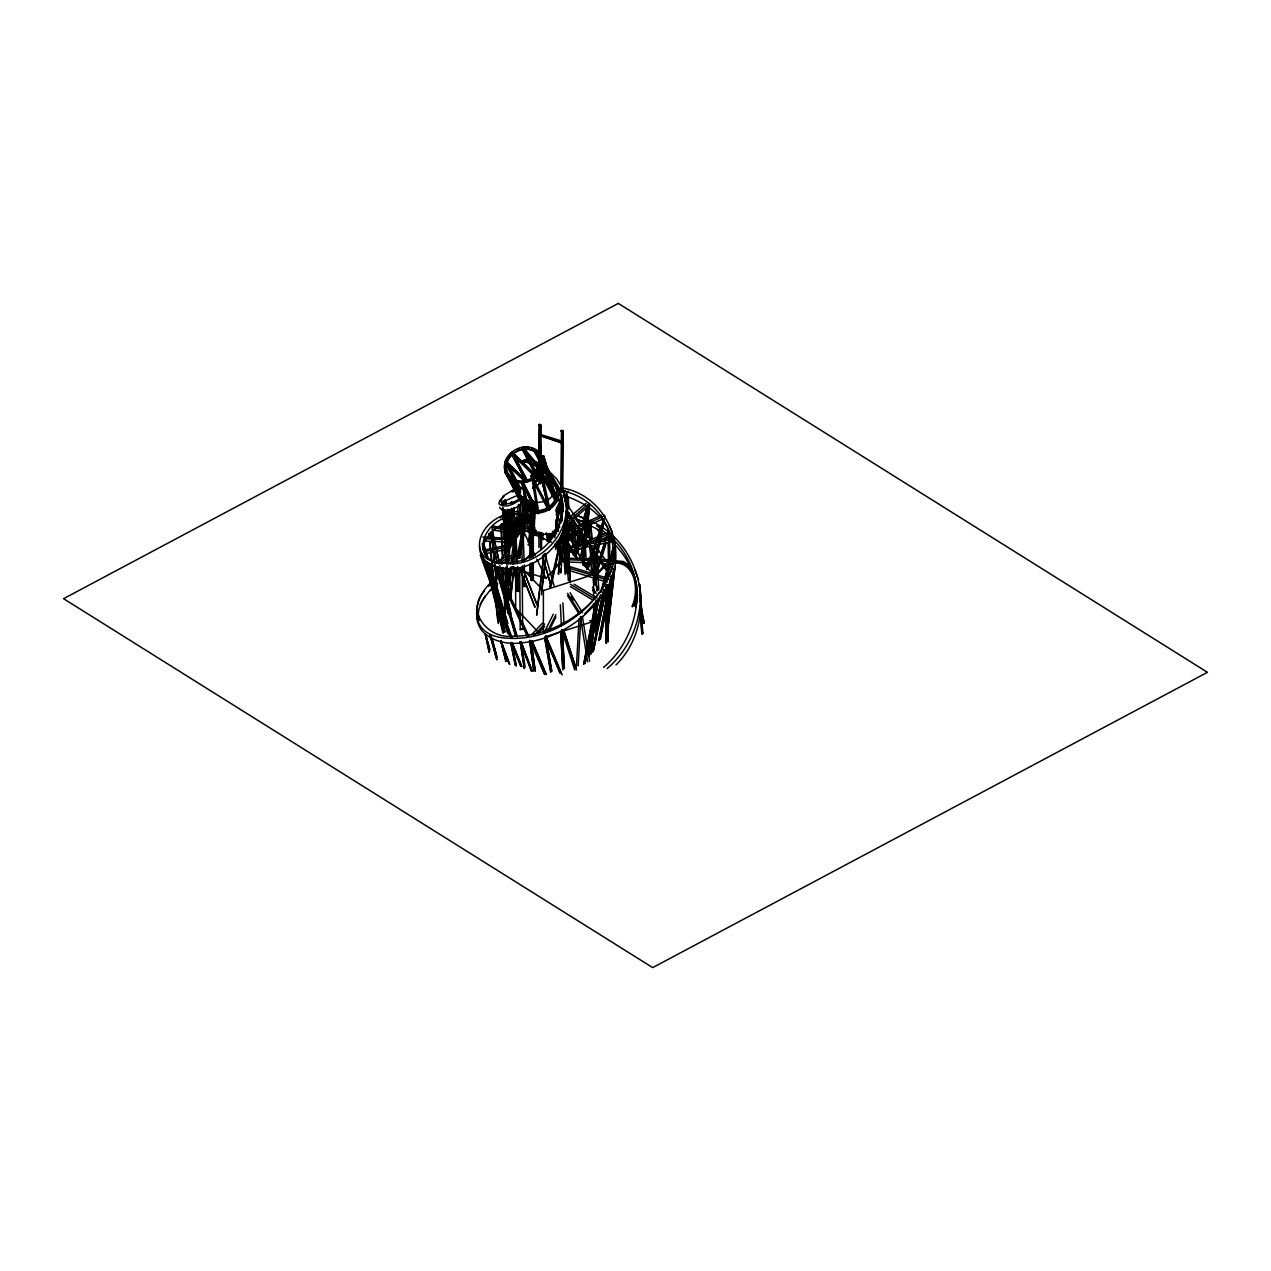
<?xml version="1.0" encoding="UTF-8"?>
<svg xmlns="http://www.w3.org/2000/svg" width="1271" height="1271" viewBox="0 0 1271 1271"><rect width="100%" height="100%" fill="white"/><g stroke="black" fill="none" stroke-linecap="round" stroke-linejoin="round"><path stroke-width="1.5" d="M538.618 464.455L538.618 458.561M538.618 452.683L539.381 424.403L540.763 424.816L541.096 449.934M538.92 435.095L561.639 442.896L538.92 435.095L539.682 434.253L560.511 440.656M539.381 463.613L539.381 457.735M539.381 451.856L539.381 424.403M538.92 435.921L539.682 434.253M540 464.868L540 460.944M540 453.112L540.763 424.816M542.781 535.329L542.781 533.042M550.74 534.884L548.595 535.838L548.595 533.534M550.375 533.82L550.375 536.124L552.917 535.584L552.917 533.28M560.718 491.829L561.48 430.218L562.862 430.647L562.862 491.432L560.718 491.829L561.48 491.003M562.1 492.258L562.862 430.647M604.837 518.06L604.837 515.756L603.185 514.533M613.845 539.667L613.845 537.363L614.767 541.144M532.406 576.144L530.928 576.796L529.816 575.795L529.848 563.879M529.88 555.935L530.055 502.331M530.928 576.796L530.976 562.894M531.008 554.95L531.183 501.346M510.815 562.862L510.799 564.149L518.489 504.46M519.712 568.725L522.174 568.741L519.712 568.725L520.204 629.558L522.667 629.129L520.204 629.558M476.863 616.324C477.149 637.804 503.459 645.573 521.317 642.872C551.805 640.187 580.259 623.886 598.705 599.578C633.673 562.783 612.161 495.944 561.639 487.905M534.662 517.043L534.328 528.641A11.598 6.689 0 0 0 549.183 534.122A11.598 6.689 0 0 0 556.237 524.796M534.932 607.236L520.76 571.426L522.937 568.852L536.394 602.867M537.093 605.123L522.937 568.852M542.415 463.804L535.139 483.87M641.013 608.285L640.25 606.188L644.159 623.092L643.301 623.076L641.347 613.829M643.301 623.076L642.602 617.293M644.159 623.092L641.092 606.188M489.43 650.069L485.49 634.308L489.78 649.179M485.76 635.103L485.808 634.261M576.462 665.94L579.083 618.58M578.162 665.893L580.895 616.562M507.796 552.265L510.338 509.131M508.734 549.104L509.067 543.225M509.766 531.453L510.338 521.65M508.988 560.702L511.975 509.735M510.481 547.737L512.435 514.405M521.73 483.314L521.809 482.09L523.144 482.011L538.682 513.055L537.347 513.134L521.73 483.314L523.064 483.234L538.682 513.055M523.064 483.234L523.144 482.011M537.347 513.134L522.731 483.838M541.096 450.887L540.938 453.08L541.017 444.485L540.699 448.377M558.271 574.015L560.432 546.387M560.749 542.431L561.067 538.491M558.636 574.381L561.734 534.9M560.495 572.554L560.797 568.614M561.115 564.658L562.036 552.821M562.354 548.865L563.911 529.133L560.861 572.919M551.9 485.045L551.805 479.866M553.616 479.914L553.489 481.201L551.678 481.169M558.414 563.53L558.287 564.832L556.491 564.785M582.039 560.797L587.758 505.54M582.372 560.702L587.869 507.415M583.167 565.531L585.01 547.769M585.407 543.813L587.25 526.051M587.663 522.111L589.283 506.319M583.5 565.436L587.567 525.956M587.98 522.016L589.617 506.223M507.828 633.625L481.534 553.822L508.368 633.546M507.78 600.405L509.02 588.664M509.433 584.755L511.292 567.136M516.042 522.143L516.455 518.234M508.066 600.659L508.686 594.78M509.719 584.994L511.578 567.39M516.328 522.397L516.741 518.473M510.275 600.277L513.786 567.025M517.71 529.848L519.156 516.153M510.561 600.532L514.072 567.279M517.996 530.102L519.442 516.407M637.407 590.729L633.959 605.695M640.25 609.365L641.251 607.999L642.681 633.848L641.839 633.848L640.25 609.365L641.108 609.381M641.839 633.848L640.775 613.623M642.681 633.848L639.631 584.263L641.95 613.353M605.711 631.401L606.823 621.773M607.729 614.068L611.097 585.184M606.029 631.703L612.987 572.014M608.269 624.125L615.021 566.358L607.919 630.194L606.188 632.18M536.569 614.735L543.368 557.89M536.791 615.148L544.052 554.378L546.101 553.33L545.64 557.254M542.113 586.646L544.925 563.132M541.398 594.907L546.323 553.743M563.514 559.51L563.704 557.953L612.813 559.971L612.622 563.831L563.514 561.814L563.514 559.51L612.622 561.544M563.514 561.814L563.704 560.257M512.864 561.083L519.521 510.465M512.594 564.324L520.792 502.029M553.219 493.641L542.24 455.876L543.591 455.765L556.905 499.964L555.443 500.996M556.793 500.901L543.591 455.765M588.87 655.741L593.398 622.631M593.938 618.739L594.463 614.846M595.003 610.954L595.543 607.045M589.124 655.979L596.337 603.407L597.894 599.801L596.337 603.407M590.427 654.327L597.894 599.801M590.681 654.565L598.148 600.039M528.243 542.749L530.547 527.29M533.153 509.893L534.313 502.172M537.49 480.915L539.142 476.291M530.166 536.187L530.754 532.327M530.674 537.792L529.514 545.529L527.942 544.687M533.28 520.395L535.885 503.014M538.777 483.679L539.635 477.88L540.715 477.118L539.841 482.916M533.185 527.37L535.79 509.973M559.828 522.667L562.132 509.131M558.366 546.165L559.351 540.366M565.611 503.602L566.93 495.865M558.446 545.974L559.431 540.159M565.69 503.411L567.009 495.658M527.783 499.344L517.281 557.143L518.25 558.287L519.807 557.953L529.959 502.077M518.25 558.287L528.752 500.488M614.004 569.011L600.42 639.17L598.943 639.949L605.79 602.645M607.665 592.906L609.937 581.212M598.943 639.949L605.743 604.869M606.871 599.022L611.399 575.636M598.609 639.663L600.087 638.884L605.743 609.667M606.871 603.82L612.908 572.633M583.659 663.923L586.63 648.639M587.361 644.826L595.908 600.897L597.084 600.262L585.089 663.51M583.929 664.145L596.178 601.119L597.354 600.484M584.819 663.287L595.972 605.997M634.896 606.188L637.391 593.652M635.421 606.092L637.565 595.336M635.754 606.982L637.534 598.021M592.334 574.285L594.669 562.783M595.448 558.938L598.164 545.529M598.943 541.7L603.232 520.617M592.794 574.333L603.884 519.807M593.064 575.461L604.345 519.871M547.15 541.351L548.77 533.629M607.093 584.692L593.525 651.149L592.334 652.055L604.71 591.269M592.334 652.055L606.283 585.836M591.952 651.816L593.144 650.911L605.504 592.254M519.76 491.829L520.617 489.526M604.361 590.284L594.78 631.56L603.312 591.19M604.599 585.438L605.441 581.61M606.299 577.781L609.286 564.372M610.144 560.543L613.13 547.15M594.335 631.385L603.916 590.109M606.474 578.623L609.889 563.307M610.747 559.478L613.305 547.992M594.78 631.56L604.186 589.442M606.315 579.862L609.73 564.546M613.146 549.231L610.588 560.718L611.764 556.841M606.918 578.798L613.321 550.073M549.803 587.043L561.718 534.217M550.295 587.25L563.085 530.658M551.217 585.788L563.498 528.974M544.29 467.839L542.383 475.132M551.995 479.993L552.313 478.706L550.343 484.219M580.005 558.001L582.992 546.53M586.328 533.486L588.981 523.573M588.139 537.268L590.793 527.354L589.585 524.844M588.298 536.918L590.793 527.354M634.515 601.898L635.484 598.276M573.364 555.379L580.831 528.927M581.896 525.161L587.234 506.271M573.698 555.316L581.165 528.879M582.229 525.098L587.027 508.098M575.096 556.793L577.225 549.231M587.98 506.112L588.425 509.56L578.289 545.466L605.489 533.296M575.413 556.746L577.558 549.183M578.623 545.402L588.425 509.56M569.551 530.992L571.696 523.509M569.964 540.064L572.093 532.231M596.607 606.156L598.784 598.609M600.976 591.063L609.159 562.783M610.255 559.018L613.416 549.787M595.4 612.002L599.88 596.226M600.961 592.461L613.512 549.088M595.4 613.4L600.849 594.542M602.486 588.886L605.218 579.465M606.315 575.699L609.587 564.372M538.3 468.411L521.825 448.615L522.19 447.408L523.35 447.424L523.001 448.631L539.476 468.427M568.026 491.067L564.721 497.644M516.233 537.172L526.242 503.427M534.583 475.306L536.807 467.807L538.443 467.839M517.472 536.489L525.813 508.368M535.266 476.498L536.934 470.874M520.22 532.771L526.893 510.275M548.119 541.271L550.422 533.756M556.174 514.977L561.337 498.073M549.374 540.254L551.09 534.614M557.985 512.07L560.861 502.68M549.453 542.415L552.917 531.151M555.777 521.745L560.956 504.841M551.28 539.508L553.584 531.993M555.888 524.478L561.623 505.699M594.637 574.333L598.196 562.974M599.388 559.176L606.505 536.457M595.066 574.27L598.037 564.785M599.817 559.113L604.567 543.956M605.759 540.175L606.95 536.378M593.382 582.515L605.838 542.733M593.811 582.436L606.283 542.653M496.675 579.258L498.311 576.891C473.829 591.635 464.265 631.941 501.187 637.565C542.796 643.317 584.453 619.009 605.425 583.564L603.789 585.931C627.636 550.073 604.662 499.837 563.371 491.083M608.523 576.383C615.323 564.467 615.911 549.66 613.575 536.33M611.192 576.16L609.667 580.974L611.303 578.607M586.567 569.535L594.78 545.466M596.035 541.764L602.978 521.412M587.663 567.772L595.861 543.718M597.132 540.016L603.439 521.507M587.552 568.836L589.458 563.291M590.713 559.59L603.804 522.667L597.481 541.176M588.012 568.931L596.226 544.878M631.957 606.505C639.392 591.253 635.786 561.575 613.925 562.989M632.656 606.775C640.346 591.063 636.692 560.352 614.115 561.877M506.351 462.851L506.779 461.659L505.524 461.405L505.095 462.596L506.351 462.851L520.125 489.16M532.899 533.312L534.869 527.783M533.613 536.298L535.933 530.229M552.392 484.267L553.711 480.597M540.127 481.407L541.923 476.657M591.682 623.584L592.779 620.741M526.655 508.956L521.841 481.693L523.128 482.154L528.323 511.276L523.128 482.154M607.284 585.359L607.935 641.95L606.903 585.121L605.822 588.823L606.458 643.46M536.759 481.502L538.983 476.816L538.459 469.317L539.428 468.109M537.013 486.888L538.491 483.774M540.826 471.62L541.398 470.461L540.191 470.095L539.619 471.255L540.826 471.62L556.444 501.441L557 500.281L541.398 470.461M505.54 532.12L492.29 529.912L492.29 527.608L493.037 526.099L510.084 528.943M557.032 507.367L560.416 500.583M563.816 493.815L565.5 490.431M558.795 511.8L560.479 508.4M564.721 499.932L567.247 494.864M558.954 543.448L560.718 537.633M568.582 527.544L571.203 522.286M568.582 529.848L572.093 522.826M544.512 631.798L553.282 614.243M545.386 632.338L547.15 628.827M547.992 630.48L555.888 614.687M548.865 631.02L555.888 616.991M501.489 504.746L504.174 500.774M552.79 494.864C549.294 501.441 540.668 502.776 533.915 502.315M517.742 566.564L518.584 591.396L516.884 591.126L517.281 586.026M526.273 480.438L505.461 460.865L504.762 462.072L525.59 481.63M505.826 462.676L506.525 461.484M484.187 591.333C465.377 611.478 488.207 638.805 511.879 636.215C545.831 636.723 578.813 619.581 599.197 592.636M480.184 604.313L485.347 595.924C480.724 602.962 476.244 611.875 479.374 620.375M532.501 488.302L534.249 485.347M613.21 570.091L615.339 566.644M504.825 500.075C503.125 503.094 506.43 497.199 506.017 503.793M499.424 561.877L521.714 529.022M533.598 481.423L530.785 476.244L532.136 474.29L533.963 474.861L536.87 480.025M535.441 481.995L532.628 476.8L533.963 474.861M488.747 586.296L490.384 583.929M483.711 598.291L491.527 588.521M604.932 590.522L606.569 588.155M562.688 531.786L564.276 529.483M499.408 561.957L506.033 552.631M508.241 549.517L521.475 530.849M550.693 481.534L534.011 451.11L534.805 450.045L550.693 481.534L551.487 480.47M596.163 574.333L603.296 566.802L608.634 563.546M597.481 573.237L604.599 565.722L609.937 562.449M596.56 575L601.008 569.853L609.921 563.498M597.863 573.92L602.311 568.757M532.628 474.861L538.999 466.807L539.857 467.077L533.486 475.116L533.582 476.403L539.937 468.348L538.554 467.839L537.601 469.047L538.205 478.42M542.653 480.279L545.052 477.245M543.48 479.787L544.56 478.404M555.665 509.878L561.734 502.188M555.777 511.816L558.207 508.75M557.111 512.229L561.973 506.08M565.77 526.432L567.978 523.636M565.976 528.243L572.617 519.855M567.216 528.784L573.856 520.411M575.445 542.622L581.419 535.075M574.651 546.133L578.226 541.605M580.625 538.586L584.199 534.058M577.193 545.45L584.358 536.394M587.599 560.034L593.319 552.806M584.692 566.342L596.131 551.884M585.995 567.343L589.426 563.005M591.714 560.114L596.29 554.331M511.975 481.089L512.817 480.057L511.8 479.405L510.942 480.438L526.671 509.163M615.99 664.987C658.283 622.965 644.874 544.147 589.458 520.395M600.341 597.211L584.739 613.877M538.459 477.562L539.397 476.53M540.239 456.13L540.588 448.345L541.255 457.83M541.255 448.552L540.906 458.195M540.588 465.043L540.588 461.341M523.271 561.846L531.357 553.092M529.705 558.207L532.39 555.284M523.986 571.489L545.99 578.337L563.323 559.59M571.315 550.947L568.645 553.822L566.215 513.039L570.377 582.309M531.723 634.674L542.24 623.298M534.122 635.405L544.639 624.029M538.062 633.435L544.639 626.333M554.061 585.645L544.862 553.695L542.495 556.142L550.613 584.39M542.59 556.603L544.862 553.695M561.957 519.998L560.622 496.659L561.703 495.563M520.76 571.426L522.921 569.313M520.014 489.621L521.587 488.175M603.55 667.434C626.587 647.924 639.138 617.102 636.58 587.043M607.125 668.61C630.162 649.1 642.713 618.278 640.155 588.219M489.891 590.888L497.819 583.834M504.047 496.23L499.582 500.853L498.947 503.888C507.558 510.021 517.599 501.33 524.558 496.357M566.453 519.966L586.074 503.221M565.674 523.414L588.314 504.094M565.674 525.717L589.839 505.111M568.82 536.06L574.842 530.928M583.866 523.223L586.884 520.665M568.058 539.508L580.1 529.244M569.567 540.525L572.57 537.951M575.572 535.393L580.1 531.532M583.103 528.974L589.124 523.843M512.118 454.271L513.166 453.397L512.34 452.54L511.292 453.413L525.908 480.581M540.493 471.398L541.462 470.588L540.477 469.889L539.508 470.683L548.945 510.116L549.914 509.306L541.462 470.588M629.971 570.044L631.274 568.963M631.544 572.506L632.847 571.426M563.26 497.326L564.499 496.294L563.164 495.166M525.717 500.933C518.743 505.922 508.702 514.596 500.091 508.464L499.853 507.113M534.71 451.253L535.79 450.427L535.123 449.712L534.042 450.538L557.032 489.24L558.112 488.414L543.559 463.645M527.449 636.406L496.468 570.472L496.754 567.915L520.204 617.801M496.468 570.472L496.754 567.915M544.83 501.124L548.579 498.439M525.288 461.754L522.413 460.912L526.337 461.723L522.794 460.642L531.119 459.927L527.576 458.847L531.723 459.784L528.307 458.672L522.413 460.912L525.908 462.04L531.723 459.784L541.891 465.011M519.903 500.822L510.656 479.914L511.768 479.135L514.866 485.443M519.918 500.154L511.435 480.994L512.563 480.216M603.455 567.74L611.272 563.593M496.516 562.974L508.924 554.458M498.582 563.99L511.006 555.475M501.68 564.165L511.006 557.778M515.47 635.802L495.197 566.739C537.951 579.512 582.277 530.484 562.703 489.017M516.344 635.278L497.04 567.787L491.242 564.054M501.521 574.73L507.955 570.425M501.489 576.017L511.164 570.377M505.191 500.806L518.52 494.912M512.801 453.175L512.34 452.095L511.212 452.81L511.673 453.89L512.801 453.175L534.964 474.877M503.777 518.473C485.506 524.51 472.192 552.837 494.975 562.179M504.571 522.794C494.816 528.704 482.487 537.522 483.25 550.311M532.088 479.231L533.248 478.5L533.899 479.485L532.74 480.216L532.088 479.231L548.357 510.036L549.517 509.306L533.248 478.5M519.728 498.629C514.374 502.204 506.398 506.271 500.583 501.521L503.03 496.183L513.611 489.605M509.083 576.573L515.549 573.332M567.883 530.404L601.421 515.327M567.772 532.422L603.074 516.55M567.772 534.726L603.074 518.854M587.281 543.464L607.141 534.519M576.43 550.629L587.281 545.752M598.117 540.89L607.141 536.823M508.336 513.691C473.733 522.651 465.726 566.834 509.782 562.751C540.032 560.416 567.311 530.404 562.004 499.487M529.816 575.795L531.294 575.143M519.315 499.519L505.143 472.097L506.414 471.589L526.559 510.259M505.524 473.209L506.795 472.701L506.414 471.589M541.16 459.228L542.431 458.736L558.048 488.557L556.777 489.049L540.763 458.116L542.034 457.624L542.431 458.736M530.754 564.34L530.754 579.894L532.279 579.338M530.754 579.894L533.312 580.291L533.312 562.799M524.891 571.203L543.384 590.538L589.887 575.715M545.243 636.803L593.605 621.376L589.712 620.725M511.975 491.972L515.581 490.876M513.897 512.086L517.615 511.021M513.754 514.326L519.331 512.721M514.548 518.632L521.968 516.503M506.446 545.386L483.901 550.089L484.823 553.854L509.242 548.754M484.823 551.566L509.242 546.451M564.086 547.769L611.939 537.76M564.991 549.231L614.767 538.84M563.085 551.948L612.844 541.541M509.655 635.468L480.422 555.411L482.805 557.667L512.038 637.724M508.797 595.178L509.226 596.131L511.133 595.765L509.147 568.185M639.17 584.692L639.663 587.281M642.062 623.346L642.348 619.295M518.997 487.953L522.206 487.381M533.439 478.516L532.072 478.738L537.458 513.548L538.825 513.325L533.439 478.516L533.693 479.675L532.342 479.898M485.458 635.15L489.542 651.673M486.38 636.596L485.522 635.293L489.065 652.261M523.414 448.965L523.35 447.757L522.016 447.964L535.345 471.763M513.341 563.927C543.591 561.575 570.87 531.58 565.579 500.663M527.179 515.756L530.658 515.263M491.003 636.739L497.025 657.329M507.32 475.783L504.952 471.525L506.287 471.398L520.093 488.874M505.016 472.876L506.351 472.748L510.958 478.563M525.098 586.376L524.923 585.168L523.128 585.327L523.302 586.519L525.098 586.376L524.875 580.529M542.113 456.797L543.464 456.702M615.418 560.797L623.346 561.464L630.098 565.833M561.401 623.314L564.102 623.267M521.825 448.615L523.001 448.631M502.935 501.108L505.286 503.809M643.38 620.995L644.222 621.011M641.998 632.45L642.84 632.465M482.742 537.077L504.301 537.983M514.104 538.38L510.195 538.221L511.625 544.004M484.505 538.713L506.08 539.619M484.505 541.017L506.08 541.923M521.062 498.788L519.267 498.613L519.251 499.916L521.046 500.091M559.351 510.783L562.719 511.307M557.842 511.196L562.91 511.959M517.519 589.966L519.219 590.252M515.756 529.896L519.537 530.515M534.678 533.042L540.35 533.995M492.29 527.608L513.119 531.071M533.931 534.535L539.603 535.488M511.212 533.057L518.79 534.328M558.954 541.144L561.56 541.573M557.794 494.038L561.162 494.848M516.296 480.263L518.33 481.105L516.296 480.263A18.001 15.49 -27.6 0 1 513.023 453.493A18.001 15.49 -27.6 0 1 540.874 460.388A18.001 15.49 -27.6 0 1 518.123 480.708M532.422 510.847L534.249 511.292A18.001 15.49 -27.6 0 0 536.14 511.546M620.439 561.941L622.917 562.576M496.802 562.656L500.456 563.641M497.676 566.771C487.571 565.579 478.849 556.333 479.517 545.958M539.682 435.079L560.511 441.498M560.718 431.044L562.1 431.473M538.618 425.229L540 425.658M537.601 469.047L538.459 469.317M530.785 476.244L532.628 476.8M556.444 501.441L555.236 501.076L542.383 476.514M568.185 570.171L607.109 582.166M511.149 567.501L520.316 570.345M600.309 526.782L596.735 525.622L611.955 538.253M589.776 525.352L601.104 531.103M521.348 482.885L522.651 483.33M566.183 496.294C578.48 500.599 590.427 506.954 599.308 516.646M528.307 458.672L530.881 459.673M506.255 518.759L509.909 520.189M513.563 521.618L520.872 524.462M524.51 525.892L529.991 528.037M504.73 520.046L510.211 522.19M513.865 523.62L521.174 526.48M524.828 527.91L528.482 529.324M533.963 531.469L539.444 533.613M506.557 523.064L510.211 524.494M513.865 525.924L519.346 528.069M524.828 530.198L528.482 531.628M578.035 515.676L584.565 518.377M577.733 515.851L582.626 517.869M578.829 519.982L585.359 522.683M576.891 519.489L583.421 522.174M560.622 496.659L562.116 497.279L562.894 510.894M524.383 530.086L529.8 532.501M533.407 534.106L551.455 542.129M556.873 544.528L560.479 546.133M531.675 463.979L537.855 467.347M538.062 477.038L539.635 477.88M491.194 531.532L492.068 537.538M534.011 451.11L535.075 451.713M545.021 632.338L543.511 631.83L544.766 632.561M573.999 584.152L597.163 598.053M570.393 584.247L595.209 599.134M570.393 586.551L593.557 600.452M525.908 462.04L535.25 465.154L538.92 466.95L539.079 468.078M534.551 461.468L537.061 463.041M548.945 510.116L539.937 472.621M607.284 532.485L608.952 533.709M527.529 515.359L530.627 517.662M545.513 533.534L548.595 535.838M597.529 529.928L603.264 534.281M546.8 468.983L556.682 478.881L561.353 486.348M542.812 471.112L545.243 473.114M505.461 460.865L523.811 478.468M507.59 464.773L524.526 481.026M495.197 566.739L496.611 568.089M607.57 537.554C620.2 548.532 630.289 562.592 635.055 578.75M513.722 453.445L534.487 473.797M516.741 458.243L531.977 473.162M511.673 453.89L532.438 474.242M569.837 549.676L577.765 557.969M581.721 562.1L593.605 574.54M539.412 633.244L515.645 608.396L515.645 569.344M518.838 556.809L519.807 557.953M524.621 448.949L539.825 467.22M545.799 476.037L549.596 480.597M480.422 555.411L482.281 557.762M615.831 542.018C628.335 555.554 635.611 573.078 637.375 591.349M513.262 481.487L520.157 490.209M504.952 471.525L508.416 475.894M514.231 484.521L519.982 491.813M510.656 479.914L511.435 480.994M601.787 519.204L606.887 526.48L611.637 538.11M543.098 470.191L549.85 479.914M558.843 492.878L561.099 496.119M564.467 500.965L591.46 539.857M594.844 544.719L604.964 559.288M607.204 562.529L611.701 569.011M566.008 505.27L568.264 508.511M575.016 518.234L579.512 524.716M586.265 534.424L588.505 537.665M595.257 547.388L598.625 552.25M553.123 477.705L559.129 487.842L562.465 501.854M555.014 483.615L559.923 492.163L561.766 497.978M543.48 476.244L549.04 484.378M556.793 495.769L561.242 502.283M566.787 510.418L587.869 541.351M591.19 546.228L600.071 559.24M602.295 562.497L610.048 573.888M542.765 477.308L544.989 480.565M557.191 498.47L560.511 503.348M566.056 511.482L570.504 517.996M573.825 522.874L576.049 526.13M578.273 529.387L587.138 542.415M589.363 545.656L594.907 553.806M597.132 557.048L609.333 574.953M548.865 508.321L549.517 509.306M547.706 509.051L548.357 510.036M561.178 550.041L560.257 548.564L561.178 552.345M570.075 592.763L582.563 612.701M571.108 596.735L573.189 600.055M567.533 593.303L580.021 613.226M567.533 595.591L578.988 613.861M535.79 450.427L541.621 460.34M536.807 467.807L537.49 468.999M592.54 587.186L596.099 593.478M592.493 589.776L594.256 592.906M557.206 516.121L561.083 523.001M567.851 535.027L573.666 545.338M576.573 550.502L581.403 559.097M583.341 562.529L586.249 567.692M593.033 579.735L598.832 590.046M556.062 520.046L559.812 526.972M567.311 540.811L576.7 558.112M556.11 522.953L558.922 528.132M567.359 543.702L572.983 554.077M544.798 462.882L558.048 488.557M543.527 463.375L555.459 486.189M545.068 468.189L548.738 475.211M542.018 473.59L553.965 496.405M527.02 454.78L536.219 472.319M522.937 449.712L534.884 472.526M522.079 449.171L534.948 473.733M513.166 453.397L527.862 481.471M515.089 457.814L527.036 480.613M512.213 455.177L524.16 477.975M534.249 511.292L533.725 510.307A18.001 15.49 -27.6 0 0 547.07 507.923M506.779 461.659L520.554 487.969M506.017 464.36L520.713 492.417M512.817 480.057L526.607 506.366M512.706 481.169L525.574 505.715M505.143 472.097L518.918 498.407M588.823 523.922L590.634 527.703M524.256 532.787L530.944 546.8M533.455 552.059L535.123 555.554M536.791 559.065L541.811 569.567M543.48 573.078L545.99 578.337M521.873 621.36L528.577 635.627M531.929 642.745L534.44 648.099M496.31 568.232L528.148 635.945M531.485 643.062L534.011 648.417M496.897 570.155L520.347 620.041M522.031 623.6L527.052 634.293M529.975 641.744L532.485 647.098M609.27 525.749L612.304 532.295M502.299 504.587L502.728 505.524M511.133 595.765L510.275 588.902M516.407 488.922L520.268 497.644M512.547 480.883L514.85 486.11M531.961 640.6L546.323 674.408M531.755 640.838L546.117 674.647M530.468 640.473L544.814 674.281M530.245 640.711L544.608 674.52M519.95 494.641L525.193 499.964A18.016 10.406 0 0 0 532.247 502.14M545.752 635.595L562.211 674.996M546.244 637.613L561.194 673.439M545.259 637.073L560.209 672.899M544.989 637.311L559.955 673.122M512.42 642.999L521.873 666.417M512.181 643.174L521.634 666.608M511.482 642.554L520.935 665.972M511.244 642.729L520.697 666.163M522.905 576.335L534.948 606.775M521.237 641.887L532.215 670.977M520.983 642.046L531.977 671.136M520.538 641.744L531.532 670.834M520.3 641.919L531.278 671.009M634.849 569.837L638.63 579.91M500.981 640.552L509.735 664.256M500.679 640.663L509.449 664.368M501.124 642.077L508.527 662.143M482.964 559.621L511.514 637.82M480.931 555.316L510.847 637.232M502.553 509.131L504.063 513.532M505.095 516.63L514.024 542.892M502.109 509.29L504.253 515.581M505.286 518.679L512.944 541.192M483.949 559.335L502.236 613.289M505.381 622.583L508.543 631.894M483.425 559.399L508.003 631.957M563.546 629.558L576.589 669.96M563.434 629.86L575.89 668.403M561.703 629.669L574.762 670.055M505.238 500.107L506.43 503.824M508.225 509.385L510.036 514.962M507.351 510.72L509.147 516.296M512.149 525.574L513.341 529.292M563.498 493.323L565.341 499.153M483.87 544.306L488.461 559.383M489.605 563.148L507.907 623.457M483.409 544.242L484.553 548.008M486.269 553.663L487.985 559.319M489.7 564.975L506.875 621.503M482.154 543.909L485.586 555.22M487.873 562.767L506.192 623.076M487.985 564.578L502.871 613.575M544.465 463.232L553.902 494.546M497.04 567.787L517.329 636.85M495.642 566.437L515.915 635.5M545.704 567.263L551.058 585.788M507.288 509.528L510.497 520.967M511.562 524.764L514.231 534.297M507.955 513.341L509.02 517.154M506.017 510.624L514.024 539.206M505.62 510.624L513.643 539.19M491.527 638.614L496.723 657.377M490.256 635.278L497.025 659.665M489.971 635.309L496.739 659.713M485.49 634.308L489.732 650.021M492.099 638.344L496.564 655.391M491.798 638.376L496.262 655.407M490.828 635.389L496.294 656.217M490.527 635.405L495.992 656.233M515.454 567.93L516.9 573.634M502.045 523.509L503.014 527.306M503.983 531.103L505.445 536.823M513.198 567.231L516.598 580.545M503.618 530.96L505.08 536.664M512.833 567.088L516.725 582.293M500.933 640.679L506.208 661.349M501.012 641.728L505.81 660.523M500.647 640.775L505.906 661.444M505.381 518.775L508.75 532.088M510.195 537.808L512.118 545.418M502.951 509.735L503.92 513.548M505.365 519.251L508.734 532.581M502.522 509.385L503.967 515.105M506.366 524.621L508.305 532.231M510.227 539.841L511.673 545.545M502.506 509.878L503.952 515.581M506.351 525.098L508.289 532.708M510.211 540.334L511.164 544.131M483.615 546.419L484.569 550.232M485.522 554.029L486.475 557.826M487.429 561.639L505.08 631.973M487.46 563.498L495.563 595.813M499.376 611.033L504.635 631.941M485.284 560.654L503.411 632.894M484.839 560.622L486.269 566.326M488.175 573.936L502.951 632.863M557.635 515.978L558.954 521.491M557.191 516.439L558.08 520.125M556.714 523.541L558.493 530.897M556.714 525.844L558.048 531.357M512.483 567.088L512.753 568.28L510.831 568.645L510.545 567.438M492.513 531.516L499.344 562.02M500.631 567.74L510.878 613.48M492.211 531.326L499.058 561.83M499.9 565.643L510.577 613.289M490.495 532.533L493.911 547.785M494.769 551.598L497.326 563.037M498.184 566.85L508.861 614.497M490.193 532.358L491.48 538.062M492.338 541.875L493.625 547.594M494.467 551.407L497.04 562.846M497.882 566.659L508.575 614.306M538.554 512.165L538.825 513.325M537.204 512.388L537.458 513.548M541.748 475.688L545.974 495.039M641.029 609.889L641.823 613.591M525.002 502.252L525.797 506.08M526.988 511.848L530.595 529.101M524.812 502.061L525.606 505.906M526.798 511.657L530.801 530.833M523.509 504.889L524.701 510.64M526.305 518.314L529.499 533.661M485.84 635.246L489.383 652.214M522.206 483.552L526.75 505.922M511.816 643.126L516.344 665.718M511.578 643.285L516.105 665.893M510.894 642.443L515.438 665.051M510.656 642.618L515.2 665.21M546.053 638.137L551.868 671.024M545.783 638.36L551.614 671.247M544.798 637.407L550.629 670.294M544.544 637.629L550.708 672.438M582.356 616.371L589.617 661.285M580.354 616.912L587.615 661.841M521.46 641.934L525.114 667.18M520.617 643.317L524.462 668.355M520.125 641.585L524.272 668.546M519.918 499.503L520.077 500.71M531.103 640.679L535.393 671.342M530.897 640.934L534.916 669.658M529.959 641.998L533.963 670.723M529.483 640.314L533.756 670.977M505.111 509.973L508.94 539.126M502.935 508.368L503.952 516.153M505.223 525.876L505.985 531.707M506.494 535.599L508.273 549.199M502.903 509.115L503.936 516.9M507.494 544.115L508.257 549.946M519.887 517.138L520.617 523.001M519.601 516.9L520.57 524.701M518.044 519.982L518.536 523.89M518.727 527.544L519.219 531.453M548.77 534.614L549.469 540.636M546.435 532.867L547.372 540.826M492.481 541.43L498.693 601.93M499.694 611.685L500.297 617.531M491.384 533.47L491.798 537.379M492.195 541.287L498.407 601.771M499.408 611.526L500.202 619.327M489.065 533.852L489.462 537.76M489.875 541.668L495.483 596.29M495.881 600.198L498.28 623.616M488.779 533.709L489.192 537.601M489.589 541.51L490.384 549.31M490.797 553.219L495.197 596.147M495.595 600.039L497.803 621.503M562.799 503.793L563.291 510.084M523.048 505.763L523.938 515.645M524.462 525.225L525.05 531.214M521.237 513.945L522.397 527.719M505.048 511.069L508.877 564.245M504.619 510.116L504.905 514.056M505.191 517.996L506.176 531.786M506.462 535.726L507.447 549.517M508.162 559.367L508.448 563.291M509.004 571.172L509.989 584.962M502.871 507.494L506.398 556.73M506.684 560.67L509.226 596.131M502.585 508.511L506.541 563.657M506.827 567.597L508.527 591.237M556.412 527.386L556.682 531.342M554.267 531.707L554.664 537.633M554.156 531.373L554.553 537.299M639.996 598.228L640.25 602.184M641.013 614.068L641.521 621.98M595.622 571.982L594.51 554.855L596.433 552.44L598.768 588.616L596.862 591.031L596.004 577.701M591.889 539.095L590.872 523.445L591.73 539.444M592.508 548.881L594.812 584.803M592.365 549.215L593.001 559.002M593.255 562.91L593.875 572.697M588.838 525.082L589.728 538.777M590.237 546.594L590.872 556.38M591.237 562.243L591.873 572.029M588.568 523.461L589.569 539.111M589.951 544.989L590.713 556.73M591.094 562.592L591.73 572.379M584.708 536.362L585.089 542.082M585.327 545.895L586.201 559.256M586.439 563.069L586.694 566.882M582.785 536.743L584.628 565.357M581.435 540.064L581.689 543.877M581.927 547.706L582.674 559.145M577.113 532.74L578.527 554.617M574.285 520.554L575.89 545.354M574.047 523.445L574.413 528.958M572.649 520.554L574.254 545.354M571.442 522.063L573.062 546.848M560.94 506.001L561.941 521.253M514.04 507.336L515.406 529.054M515.645 532.994L517.504 562.608M513.405 508.479L516.725 561.782M517.106 567.708L518.584 591.396M513.452 524.812L514.072 534.694M515.184 552.456L515.422 556.412M516.169 568.248L516.662 576.144M511.705 508.193L515.025 561.512M515.406 567.422L516.884 591.126M569.313 559.319L566.628 513.849L566.723 515.422M565.452 527.386L566.278 541.224M568.788 557.794L570.123 581.149M564.991 522.222L568.328 580.593M564.991 527.306L567.676 573.984M563.8 526.464L566.469 573.126M562.846 535.552L565.087 574.46M562.926 602.867L563.99 623.711M556.062 522.699L556.507 530.468M557.191 542.145L557.524 547.976M562.227 629.765L564.451 668.387M556.047 525.924L556.491 533.709M556.952 541.494L557.508 551.217M562.116 630.035L564.34 668.673M560.336 604.774L561.401 625.618M560.686 631.353L562.91 669.992M560.59 631.623L562.703 668.324M554.474 529.785L554.807 535.615M555.252 543.4L555.586 549.231M542.685 533.884L543.019 539.714M537.617 474.162L536.521 469.126L536.743 473.019M540.969 532.501L541.303 538.332M506.287 471.398L506.351 472.748M503.443 523.779L504.094 537.617M504.269 541.557L504.921 555.395M505.477 567.247L507.065 600.849M507.256 604.805L507.622 612.701M503.443 531.532L503.634 535.488M504.285 549.31L504.46 553.266M505.207 569.074L506.144 588.838M506.509 596.75L506.7 600.69M501.187 524.129L502.776 557.731M503.237 567.597L504.174 587.361M504.539 595.273L505.381 613.051M500.917 525.956L501.473 537.808M501.664 541.764L502.506 559.542M502.871 567.454L503.332 577.336M504.174 595.114L505.016 612.908M521.952 502.506L524.145 561.019M524.288 564.928L524.637 577.368M520.236 504.619L521.618 541.668M521.761 545.561L522.254 561.925M522.397 565.817L522.715 570.917M522.937 576.78L523.302 586.519M568.264 496.723L568.614 508.495M568.741 512.42L568.915 518.298M569.09 524.176L569.265 530.071M569.376 533.995L569.551 539.873M568.201 496.945L568.55 508.718M568.677 512.642L568.852 518.536M569.027 524.415L569.487 540.111M566.183 496.627L566.405 506.652M566.644 512.308L566.882 520.157M609.572 537.951L609.842 560.447M609.063 536.203L609.349 560.575M608.666 542.415L608.873 559.288M608.174 542.558L608.38 559.431M605.457 590.522L606.06 643.221M541.112 482.996L541.081 477.181L540.191 484.044M541.462 533.407L541.573 548.913M540.525 532.501L540.636 549.946M538.84 531.85L538.952 547.356M522.174 568.741L522.667 629.574M593.605 578.432L593.605 596.004M593.605 603.82L593.605 617.484M543.384 590.538L543.384 631.528M540.588 448.345L540.588 453.906M540.239 459.848L540.239 465.424M533.312 500.599L533.312 556.968M531.786 501.155L531.786 557.524M531.786 563.355L531.786 580.847M530.754 502.14L530.754 556.571M531.945 448.186A19.828 17.063 -27.6 0 1 541.907 469.158A19.828 17.063 -27.6 0 1 518.489 482.503A19.828 17.063 -27.6 0 1 505.032 463.534M505.588 461.564A19.828 17.063 -27.6 0 1 511.625 452.873M517.218 449.314A19.828 17.063 -27.6 0 1 519.283 448.504M521.412 447.9A19.828 17.063 -27.6 0 1 529.943 447.694M556.221 488.842A18.001 15.49 -27.6 0 1 555.824 497.708M555.109 499.455A18.001 15.49 -27.6 0 1 548.77 506.843M530.182 509.21A18.001 15.49 -27.6 0 1 528.561 508.384M525.749 506.223A18.001 15.49 -27.6 0 1 522.826 501.918M542.86 478.563A18.001 15.49 -27.6 0 1 544.751 478.817M546.578 479.262A18.001 15.49 -27.6 0 1 551.407 481.741M540.032 511.45A18.001 15.49 -27.6 0 1 538.078 511.593M529.07 509.369A18.001 15.49 -27.6 0 1 527.592 508.368M525.098 505.89A18.001 15.49 -27.6 0 1 524.129 504.46M548.818 480.899A18.001 15.49 -27.6 0 1 550.438 481.725M516.503 480.66A18.001 15.49 -27.6 0 1 511.736 455.209A18.001 15.49 -27.6 0 1 540 457.481A18.001 15.49 -27.6 0 1 524.113 481.264M557.874 487.127A19.828 17.063 -27.6 0 1 553.632 505.874A19.828 17.063 -27.6 0 1 533.725 512.578M529.816 511.371A19.828 17.063 -27.6 0 1 528.021 510.449M526.401 509.353A19.828 17.063 -27.6 0 1 522.572 505.032M556.491 484.426A19.828 17.063 -27.6 0 1 553.838 504.079A19.828 17.063 -27.6 0 1 533.2 511.578M527.513 509.464A19.828 17.063 -27.6 0 1 522.063 504.047M551.042 479.008A19.828 17.063 -27.6 0 1 552.678 480.12M547.849 482.424A11.598 6.689 0 0 1 556.905 487.063A11.598 6.689 0 0 1 553.854 493.831M539.015 466.378L537.22 469.174L539.047 469.73L540.858 466.95L539.015 466.378M511.482 502.045L510.672 503.252L512.324 503.84L513.119 502.649L511.482 502.045M569.456 566.485L568.185 567.867L607.109 579.862L608.38 578.48L569.456 566.485M501.981 516.439L500.218 517.647L501.981 516.439M618.31 303.388L63.55 598.689L652.69 967.612L1207.45 672.311L618.31 303.388M608.555 533.042L609.524 534.201L608.555 533.042M608.936 564.912L609.921 566.072L608.936 564.912M504.079 502.935L502.14 503.284L502.426 504.492L504.349 504.126L504.079 502.935M520.395 482.313A19.828 17.063 -27.6 0 0 541.732 456.543A19.828 17.063 -27.6 0 0 508.861 455.066A19.828 17.063 -27.6 0 0 520.395 482.313"/></g></svg>
